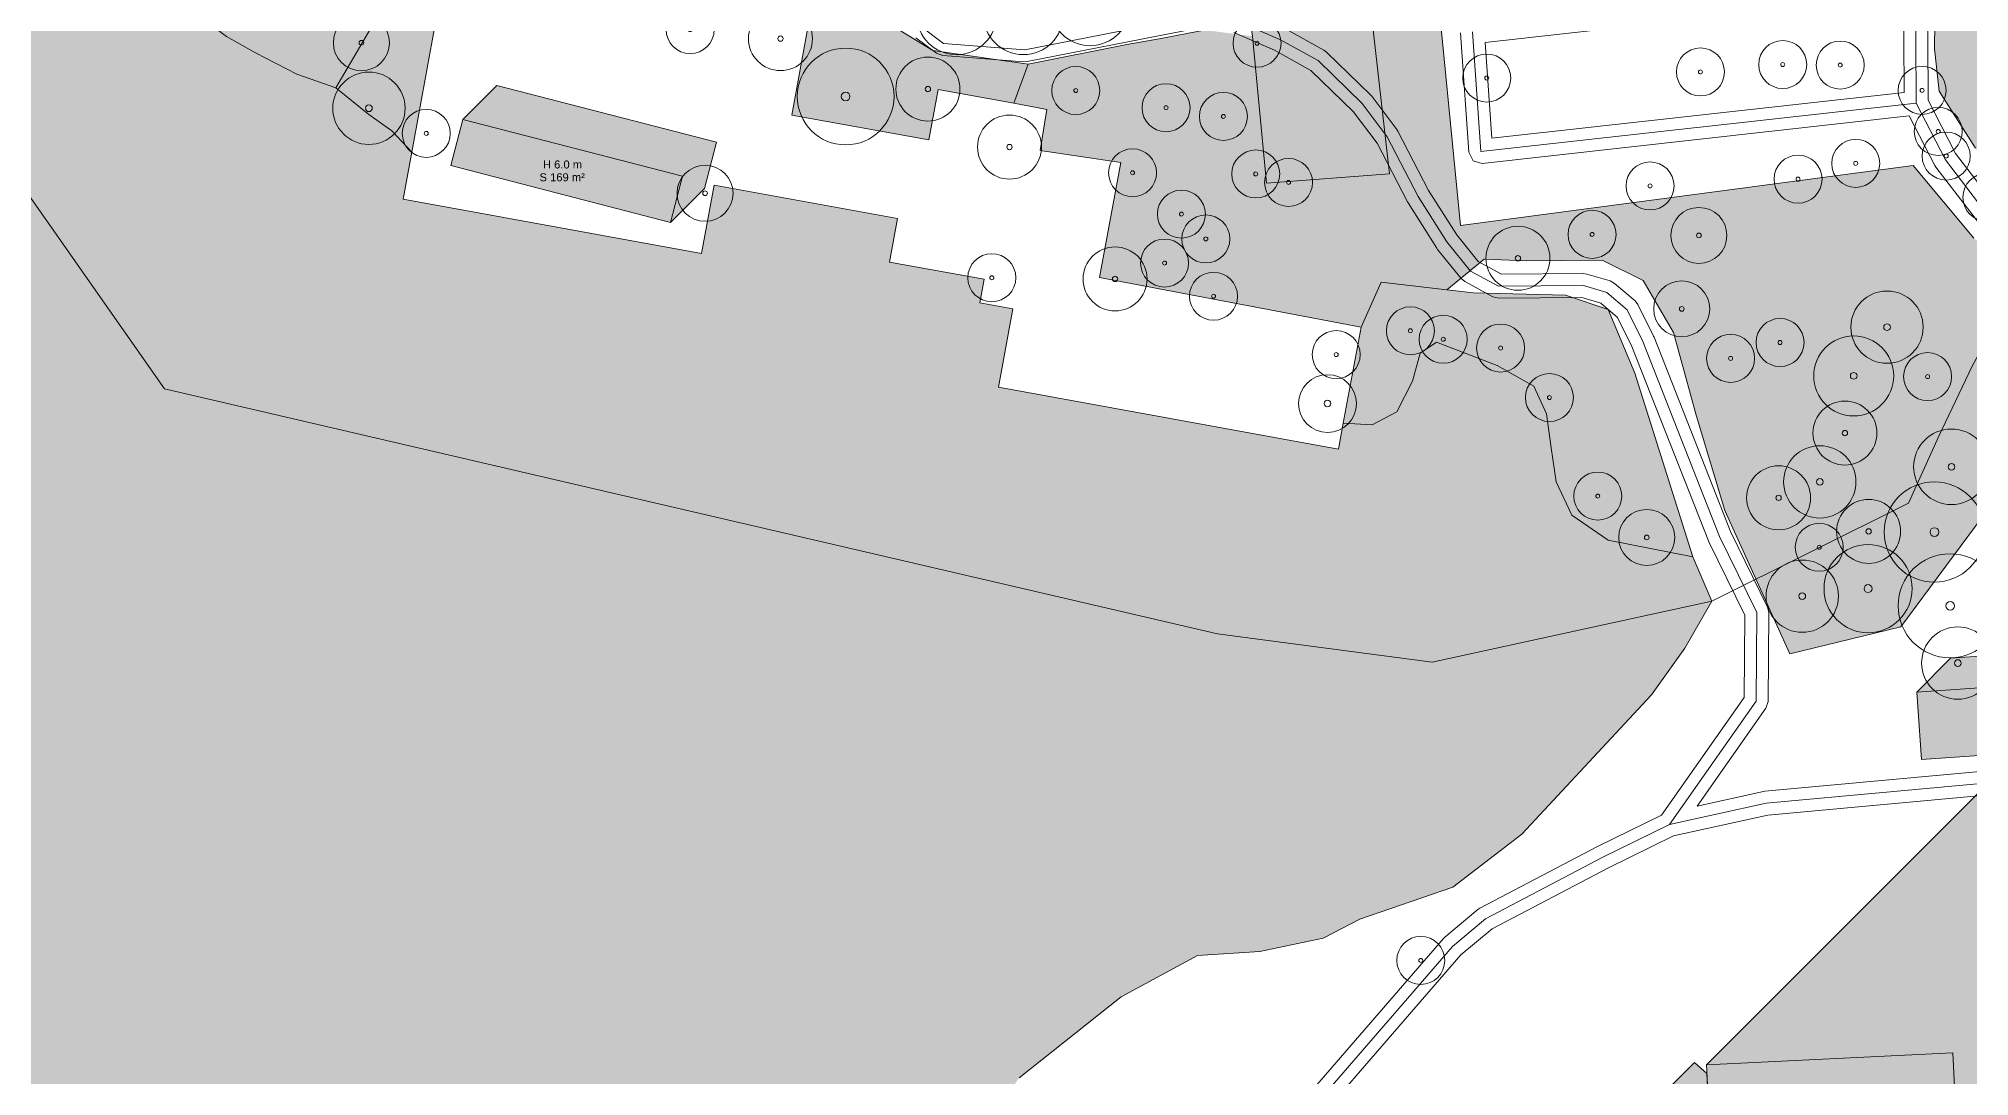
# Model space of a CAD drawing. Header units: metres. Extents: x -6 to 981, y -3 to 1020.
# Drawn here: x 585.6 to 826.9, y 257.2 to 386.9 of the extents above; entities that cross this region are included whole.
import ezdxf

# ---------------------------------------------------------------- set-up
doc = ezdxf.new("R2010")
doc.units = ezdxf.units.M
doc.header["$MEASUREMENT"] = 0
for name, color, linetype, lineweight, true_color in [('TPX_BUILDING_AREAS_TEXT', 7, 'CONTINUOUS', 0, 0x000000), ('TPX_BUILDING_HEIGHTS_TEXT', 7, 'CONTINUOUS', 0, 0x000000), ('TPX_BUILDINGS', 7, 'CONTINUOUS', 0, 0x000000), ('TPX_BUILDINGS_HATCH', 7, 'CONTINUOUS', 0, 0xf0f0f0), ('TPX_BUILDINGS_SHADOWS_HATCH', 7, 'CONTINUOUS', 0, 0x000000), ('TPX_BUILDINGS_SHADOWS_OUTLINES', 7, 'CONTINUOUS', 0, 0x000000), ('TPX_ROADS_AXES', 7, 'CONTINUOUS', 0, 0x323232), ('TPX_ROADS_CONTOURS', 7, 'CONTINUOUS', 0, 0x646464), ('TPX_VEGETATION_GREEN_SPACES', 7, 'CONTINUOUS', 0, 0x58ba48), ('TPX_VEGETATION_GREEN_SPACES_HATCH', 7, 'CONTINUOUS', 0, 0x58ba48), ('TPX_VEGETATION_TREES_INDIVIDUAL', 7, 'CONTINUOUS', 0, 0x136734), ('TPX_WATERWAYS', 7, 'CONTINUOUS', 0, 0x7aafdf), ('TPX_WATERWAYS_HATCH', 7, 'CONTINUOUS', 0, 0x7aafdf)]:
    doc.layers.add(name, color=color, linetype=linetype, lineweight=lineweight, true_color=true_color)
doc.styles.add('TPX_TEXTE', font='arial.ttf')

# ---------------------------------------------------------------- blocks, each defined once
blk = doc.blocks.new('TREETR005_CR063')
at = {"layer": 'TPX_VEGETATION_TREES_INDIVIDUAL'}
for radius in [6.28, 0.5416666666666666]:
    blk.add_circle((0, 0, 0.0361), radius, dxfattribs=at)
blk = doc.blocks.new('TREETR005_CR061')
at = {"layer": 'TPX_VEGETATION_TREES_INDIVIDUAL'}
for radius in [6.05, 0.5416666666666666]:
    blk.add_circle((0, 0, 0.0361), radius, dxfattribs=at)
blk = doc.blocks.new('TREETR003_CR040')
at = {"layer": 'TPX_VEGETATION_TREES_INDIVIDUAL'}
for radius in [4, 0.3333333333333333]:
    blk.add_circle((0, 0, 0.0361), radius, dxfattribs=at)
blk = doc.blocks.new('TREETR003_CR030')
at = {"layer": 'TPX_VEGETATION_TREES_INDIVIDUAL'}
for radius in [3, 0.25]:
    blk.add_circle((0, 0, 0.0361), radius, dxfattribs=at)
blk = doc.blocks.new('TREETR003_CR035')
at = {"layer": 'TPX_VEGETATION_TREES_INDIVIDUAL'}
for radius in [3.5, 0.2916666666666667]:
    blk.add_circle((0, 0, 0.0361), radius, dxfattribs=at)
blk = doc.blocks.new('TREETR005_CR065')
at = {"layer": 'TPX_VEGETATION_TREES_INDIVIDUAL'}
for radius in [6.5, 0.5416666666666666]:
    blk.add_circle((0, 0, 0.0361), radius, dxfattribs=at)
blk = doc.blocks.new('TREETR004_CR047')
at = {"layer": 'TPX_VEGETATION_TREES_INDIVIDUAL'}
for radius in [4.72, 0.4166666666666667]:
    blk.add_circle((0, 0, 0.0361), radius, dxfattribs=at)
blk = doc.blocks.new('TREETR006_CR050')
at = {"layer": 'TPX_VEGETATION_TREES_INDIVIDUAL'}
for radius in [5, 0.625]:
    blk.add_circle((0, 0, 0.0361), radius, dxfattribs=at)
blk = doc.blocks.new('TREETR005_CR055')
at = {"layer": 'TPX_VEGETATION_TREES_INDIVIDUAL'}
for radius in [5.51, 0.5]:
    blk.add_circle((0, 0, 0.0361), radius, dxfattribs=at)
blk = doc.blocks.new('TREETR004_CR050')
at = {"layer": 'TPX_VEGETATION_TREES_INDIVIDUAL'}
for radius in [5, 0.4166666666666667]:
    blk.add_circle((0, 0, 0.0361), radius, dxfattribs=at)
blk = doc.blocks.new('TREETR004_CR045')
at = {"layer": 'TPX_VEGETATION_TREES_INDIVIDUAL'}
for radius in [4.52, 0.4166666666666667]:
    blk.add_circle((0, 0, 0.0361), radius, dxfattribs=at)
blk = doc.blocks.new('TREETR004_CR036')
at = {"layer": 'TPX_VEGETATION_TREES_INDIVIDUAL'}
for radius in [3.61, 0.4166666666666667]:
    blk.add_circle((0, 0, 0.0361), radius, dxfattribs=at)

msp = doc.modelspace()

# ---------------------------------------------------------------- hatches: boundary and pattern name
at = {"layer": 'TPX_BUILDINGS_HATCH'}
for points in [[(638.6172842495725, 376.8406757423654), (637.1261848919676, 371.06905976030976), (664.5617222302244, 363.9681266853586), (666.0529131405638, 369.75082817766815), (638.6172842495725, 376.8406757423654)], [(849.7958168499754, 307.27913037035614), (820.3295597546385, 305.2435478279367), (820.9098200314329, 296.82524529192597), (850.3760990612791, 298.86082974169403), (849.7958168499754, 307.27913037035614)], [(824.8585466854856, 260.16599407885224), (794.0571112149046, 258.6752447197214), (795.1238541119383, 237.02906647417694), (795.6446671002195, 226.39452591631562), (808.3349394314573, 227.00502625200897), (826.4366230480955, 227.88537350390106), (824.8585466854856, 260.16599407885224)]]:
    msp.add_hatch(color=256, dxfattribs=at).paths.add_polyline_path(points)
at = {"layer": 'TPX_BUILDINGS_SHADOWS_HATCH'}
for points in [[(642.8599247448728, 381.0833162376657), (638.6172928326414, 376.84068432543427), (666.0529160015867, 369.7508377144113), (664.5617365353392, 363.96814099047333), (668.8043627255247, 368.2107671806589), (670.2955545895384, 373.99346867296845), (642.8599247448728, 381.0833162376657)], [(824.5722012036131, 309.4861892769113), (820.329570245056, 305.2435592720285), (849.7958158963011, 307.2791408607736), (850.3761085980223, 298.8608402321115), (854.6187395565794, 303.1034702369943), (854.0384573452757, 311.52177181933075), (824.5722012036131, 309.4861892769113)], [(827.9982370846556, 292.61637058947235), (794.0571226589964, 258.6752561638132), (824.8585466854856, 260.1660045692697), (826.4366325848387, 227.88538399431854), (808.3349651806639, 227.00501766894013), (819.758148621826, 217.21974125597626), (813.127346467285, 209.5463289329782), (816.479095887451, 206.65469399187714), (808.7165750973509, 197.7507719108835), (825.6870331280516, 214.72122994158417), (833.4496521466062, 223.62524834368378), (830.0978950970457, 226.51689091417938), (836.7287048809812, 234.19029656145722), (834.5811628811643, 236.02991429064423), (860.3777489178465, 261.8264984199777), (858.7996725552366, 294.1071199486032), (827.9982370846556, 292.61637058947235)], [(792.5453037731932, 258.94117108080536), (775.5747475140379, 241.9706157753244), (779.8474812023924, 238.2832149574533), (785.8862413876341, 245.10877171251923), (795.1238426678465, 237.02908936236054), (794.1105665676878, 257.5903381416574), (792.5453037731932, 258.94117108080536)]]:
    msp.add_hatch(color=256, dxfattribs=at).paths.add_polyline_path(points)
at = {"layer": 'TPX_VEGETATION_GREEN_SPACES_HATCH'}
for points in [[(682.7539000027464, 612.907858283259), (679.3258213513182, 606.7889637062326), (754.9202656262205, 547.3773101875558), (775.7166771405027, 530.7523302147165), (783.3120703213499, 523.1538080284372), (788.8745016567991, 515.1867450783029), (791.5981106274412, 508.6766075203195), (792.9096617214964, 501.6589931556955), (794.7586082928465, 483.7406591484323), (795.8857235424803, 471.4377273628488), (798.5810551159666, 464.9721979210153), (818.1171612255857, 426.59031811449677), (821.6756205075071, 416.2704099724069), (822.9887909405516, 409.41904583666474), (823.2091993801878, 403.4204896995798), (822.6743731015013, 395.52268448565155), (822.5708345883177, 385.6699785301462), (823.1520733349607, 380.3662742683664), (827.6602406018064, 373.26276150438935), (833.6386770718382, 364.737559706904), (850.1383985989378, 348.23130741808563), (872.9310221188352, 327.0541452476755), (876.4613003247068, 332.85068741533905), (857.2551645748899, 350.6573604652658), (841.9844345562742, 366.54226246569306), (834.660769891052, 380.5668758461252), (831.0930294506834, 390.9201187202707), (832.0322670452879, 405.0876220772043), (835.2976650708006, 415.2316125938669), (836.1072048657225, 424.83373776171356), (836.5763439648435, 431.8676160881296), (833.8308710568235, 442.1132625648752), (822.0718836300657, 450.7933515617624), (810.3424095623777, 462.5656150886789), (803.9775938504026, 477.7449316093698), (801.1052736752317, 493.75548973772675), (798.3884901516722, 511.0170606682077), (795.3571848385618, 521.3984550544992), (793.7732405178831, 524.9493688652292), (790.1507658474729, 530.5591920921579), (780.1036629193113, 540.0543026039377), (682.7539000027464, 612.907858283259)], [(588.8381351940916, 455.02650871966034), (547.1827473156736, 431.6495288917795), (567.3827843182371, 431.75564804766327), (569.1985554211424, 436.43791619036347), (573.7896723263548, 439.03202095720917), (576.8622183316038, 435.98779049608856), (577.073406647949, 434.0460666725412), (571.1883234494017, 426.2770055839792), (565.5601238720701, 417.3416675636545), (563.5444645397947, 413.78079834673554), (563.8314518444822, 412.7583240577951), (565.5042099468992, 413.49604454729706), (567.9527344219969, 414.27068463061005), (570.7053417675779, 414.8096527168527), (572.7742304318235, 413.92531910631806), (575.5167383663938, 411.40519371721894), (578.8533920758055, 407.9483303138986), (582.0705894940183, 405.0135597297922), (586.4692263119505, 401.49112740252167), (589.9563555233763, 398.75329151842743), (593.4402317517088, 397.67809239123017), (597.1800827496336, 397.34307709429413), (600.551319550781, 396.5017208168283), (603.0030722134397, 393.6075252601877), (605.5518574230955, 389.8478483268991), (609.0782370083616, 387.20939961168915), (612.6964869015501, 385.16861191485077), (617.8690695278929, 382.4922670433298), (622.735199403076, 380.8053316185251), (647.3751139157102, 422.77788105700165), (607.9900774472044, 452.6488145897165), (594.9522175305174, 461.7182392189279), (593.8988327496336, 459.6777624199167), (588.8381351940916, 455.02650871966034)], [(647.3751139157102, 422.77788105700165), (622.735199403076, 380.8053316185251), (626.857960175781, 377.4628967354074), (629.7294821255491, 375.418166548945), (632.2121872418211, 372.7564462730661), (637.0297092907713, 399.04606381151825), (682.193484734802, 390.8447479316965), (679.7194923870848, 377.37911740038544), (696.8542370312498, 374.26713886950165), (698.0154633038328, 380.58502808306366), (707.476350259094, 378.86534252855927), (709.2843994610594, 383.74721852038056), (697.3536877148435, 385.46831742022187), (686.9420732968138, 391.88563385698944), (647.3751139157102, 422.77788105700165)], [(709.2843994610594, 383.74721852038056), (707.476350259094, 378.86534252855927), (711.585185479431, 378.0724004814401), (710.7897772305296, 372.9702600548044), (720.8654064648435, 371.46639767382294), (718.1910223477171, 357.06053105089813), (750.8717264645384, 350.86297550890595), (753.3858274929808, 356.5029176780954), (761.6095499508665, 355.54880085680634), (766.2506794445799, 359.3728365013376), (771.5617594235227, 359.16698303911835), (781.0014099591062, 359.23209324572235), (786.1370243542478, 356.6891922065988), (789.9138283245848, 350.1911777565256), (792.7640528195188, 339.8891014168039), (796.3360132687376, 327.9729579994455), (804.4552387707517, 310.0391563484445), (818.3397535794065, 313.4203619072214), (829.5795969479368, 328.5869487831369), (835.2383989804075, 336.7351602623239), (842.9117197506712, 341.30619564745575), (845.0255989544676, 346.1408399650827), (827.4859566204832, 362.01414433214813), (819.8756498806761, 371.0758623192087), (763.3230680935667, 363.5683645317331), (760.0156759732054, 397.1845106193796), (751.4220556729124, 396.490640074946), (754.4149670117185, 370.04885330889374), (739.0581869595335, 368.87642040941864), (737.3188290112303, 387.2370790550485), (731.2856754772947, 388.01512757036835), (725.6559223645017, 386.92721405718476), (721.5901331417845, 386.21231308672577), (709.2843994610594, 383.74721852038056)], [(751.4220556729124, 396.490640074946), (736.0610823147581, 394.87489166948944), (737.3188290112303, 387.2370790550485), (739.0581869595335, 368.87642040941864), (754.4149670117185, 370.04885330889374), (751.4220556729124, 396.490640074946)], [(750.8717264645384, 350.86297550890595), (748.6607594006346, 338.86899700853974), (752.2772526257322, 338.6460546562448), (755.365793656616, 340.27918377611786), (757.2883219235227, 344.1180757591501), (758.2597126477049, 347.6002725670114), (760.3121275418089, 348.9994415352121), (767.8947338574217, 346.06740895006806), (772.4555973522947, 343.48564949724823), (774.0405172817991, 340.0344804832712), (774.6509260647581, 335.7834772178903), (775.2613348477171, 331.53247299883515), (777.2127003186033, 327.35734787676483), (781.7493538372801, 324.2437910148874), (792.3365454190061, 322.16983261797577), (785.0787786953733, 345.1054033348337), (781.7467874996946, 353.07335034105927), (776.4125370495603, 354.86443558428437), (764.9373917095945, 355.17344036791474), (761.6095499508665, 355.54880085680634), (753.3858274929808, 356.5029176780954), (750.8717264645384, 350.86297550890595)]]:
    msp.add_hatch(color=256, dxfattribs=at).paths.add_polyline_path(points)
at = {"layer": 'TPX_WATERWAYS_HATCH'}
h = msp.add_hatch(color=256, dxfattribs=at)
h.paths.add_polyline_path([(476.97760052612284, 181.87744274828583), (476.89938778808573, 175.70438709948212), (478.60868782928446, 168.25064888689667), (482.6624989025877, 163.70066204760224), (485.53265519073466, 158.50804367754608), (489.6054052822874, 153.93571034166962), (496.60277600219706, 147.86122456286103), (501.5803970806883, 144.80983486864716), (503.6542410366819, 143.43774548266083), (507.44997925689677, 140.929698378779), (514.5333513729856, 136.8384431907907), (521.1806377880857, 133.1947244713083), (527.742764901428, 128.6540178367868), (532.9642319195555, 124.07071629259735), (538.0747217648313, 120.89615097735077), (544.5935234539793, 117.83004513476044), (551.0624880307005, 116.56003227923065), (557.4234385006712, 117.0090793678537), (561.4813227169798, 118.88781967852265), (568.230560731201, 125.9059881279245), (571.9975552075193, 130.4033426353708), (575.9299625866697, 134.17865601275116), (577.631153535156, 137.88662663195282), (579.195365380554, 141.28555432055146), (583.3245396130369, 147.61939850542694), (584.6513456814573, 151.22010842058808), (589.5530542843626, 156.24974003527313), (595.7136206143186, 158.7734369346872), (604.6361889355467, 159.8076509544626), (613.1749243252561, 157.7420133659616), (622.3222698681639, 155.24937477800995), (630.0184521191404, 155.17584171984345), (634.1056618206785, 157.12083283159882), (643.2012695782469, 158.23101368639618), (651.1035236828611, 161.69132939074188), (658.3485331051634, 168.50530377123505), (663.595921944885, 174.651152045466), (666.889773797302, 183.74184265825897), (665.64223904541, 189.43986073229462), (663.0523857586668, 198.93035164568573), (662.5856565945433, 204.18863621447235), (665.9281353466795, 210.35267964098603), (673.172361802368, 217.0890821525827), (692.3697447293089, 234.46284714434296), (701.4975399487303, 247.97578755114228), (708.1607803814695, 257.034320265986), (720.8843674176023, 267.1544879982248), (730.4493422024534, 272.3170103142038), (738.2373013012693, 272.84121266100556), (746.1317705624388, 274.49497357103974), (750.7398333065794, 276.8562292167917), (762.3617090695188, 280.87966385576874), (770.9928516857908, 287.5031379768625), (787.1652292721556, 304.91701260302216), (791.3658289425657, 310.7293008873239), (794.7249140255735, 316.63829174730927), (792.3365454190061, 322.16983261797577), (781.7493538372801, 324.2437910148874), (777.2127003186033, 327.35734787676483), (775.2613348477171, 331.53247299883515), (774.6509260647581, 335.7834772178903), (774.0405172817991, 340.0344804832712), (772.4555973522947, 343.48564949724823), (767.8947338574217, 346.06740895006806), (760.3121275418089, 348.9994415352121), (758.2597126477049, 347.6002725670114), (757.2883219235227, 344.1180757591501), (755.365793656616, 340.27918377611786), (752.2772526257322, 338.6460546562448), (748.6607594006346, 338.86899700853974), (748.0647959225462, 335.6048988411203), (705.5481171124266, 343.3483757087961), (707.3553995602415, 353.1626485893503), (703.2269863598631, 353.91144314501435), (703.7624611370848, 356.85468044970185), (691.9507135861204, 359.00692597124726), (692.9505352490232, 364.4618019172922), (670.0245642178343, 368.62665882799774), (668.4592613690183, 360.09582653734833), (631.1317343228147, 366.88115254137665), (632.2121872418211, 372.7564462730661), (629.7294821255491, 375.418166548945), (626.857960175781, 377.4628967354074), (622.735199403076, 380.8053316185251), (617.8690695278929, 382.4922670433298), (612.6964869015501, 385.16861191485077), (609.0782370083616, 387.20939961168915), (605.5518574230955, 389.8478483268991), (603.0030722134397, 393.6075252601877), (600.551319550781, 396.5017208168283), (597.1800827496336, 397.34307709429413), (593.4402317517088, 397.67809239123017), (589.9563555233763, 398.75329151842743), (586.4692263119505, 401.49112740252167), (582.0705894940183, 405.0135597297922), (578.8533920758055, 407.9483303138986), (575.5167383663938, 411.40519371721894), (572.7742304318235, 413.92531910631806), (570.7053417675779, 414.8096527168527), (567.9527344219969, 414.27068463061005), (565.5042099468992, 413.49604454729706), (563.8314518444822, 412.7583240577951), (563.5444645397947, 413.78079834673554), (565.5601238720701, 417.3416675636545), (571.1883234494017, 426.2770055839792), (577.073406647949, 434.0460666725412), (571.300571870117, 434.0125850746408), (571.2722811215208, 428.0496477195993), (564.8500217907713, 428.1775535652414), (564.8078464978025, 417.7589696953073), (554.84230179718, 417.7544998237863), (554.5856308453367, 427.95426121447235), (553.5422701351927, 427.9642385551706), (551.9534029476927, 427.99051514361054), (552.006572198181, 409.5240139076486), (549.9839844219969, 406.2403139183298), (549.0083631985472, 403.32345905993134), (549.0384478085325, 397.45972004625946), (552.0589222424314, 383.96374169085175), (553.4151558392332, 372.6228956291452), (553.758296441345, 362.4555601188913), (553.9420961849974, 346.6368936607614), (548.6570772640989, 346.5655054161325), (548.8772644512937, 339.55829373095185), (546.5886597149656, 339.4915060112253), (546.6169819348142, 335.44556465838104), (540.3278297894285, 335.483539015986), (540.3331379406736, 323.0250400612131), (533.315217446594, 322.93697872851044), (533.030154656677, 317.15384140703827), (521.0546116345213, 312.1918939659372), (508.942942094116, 303.0082468101755), (499.41716523101786, 292.94640293810517), (493.29497761657694, 285.4234975883737), (493.07326455047587, 280.2604612419382), (489.5710997097776, 276.425641448237), (487.78825707366923, 271.18886891100556), (487.5376982205198, 263.0112527916208), (490.70411629608134, 258.7690261909738), (494.71578926971415, 253.82041969988495), (497.59407277038554, 246.47742405626923), (500.2067751400755, 239.3919033119455), (501.7213320248411, 235.597760588862), (503.65548176696757, 231.63334313128144), (504.80052323272685, 225.2379898140207), (504.1213287823484, 221.28748837206513), (501.37377209594706, 217.2791856834665), (497.5276541226194, 212.5165952751413), (491.96334309509257, 206.27410069201142), (488.48202557495097, 201.61886349413544), (480.9248632900999, 191.20567837450653), (476.97760052612284, 181.87744274828583)])
h.paths.add_polyline_path([(518.2147173397825, 272.5049814293161), (518.6597284786985, 278.9959663460031), (520.5990604870603, 282.57972565386444), (526.6429371350096, 283.91850701067597), (534.846358727722, 283.8400510856882), (540.4710621350096, 282.3896726677194), (544.0029406063841, 281.3250841209665), (548.342208337097, 279.5988182136789), (551.4543575756834, 279.69098320696503), (556.5235552304075, 275.2089027473703), (560.0179247372434, 270.22093239519745), (559.2883839123533, 262.00355950091034), (559.0820326321409, 259.44512215349823), (556.8628887646482, 255.6312660286203), (555.0979847424314, 249.2637418815866), (553.2201551907347, 245.10301819536835), (548.3553814404295, 242.93272915575653), (538.932784508972, 241.65949764940888), (535.173881005554, 244.01200619433075), (531.1477055065916, 249.44843235705048), (527.1131596081541, 254.00930157396942), (522.4688219540403, 259.87283554766327), (521.0220512860105, 265.75012436602265), (518.2147173397825, 272.5049814293161)], flags=16)

# ---------------------------------------------------------------- linework, layer by layer
at = {"layer": 'TPX_BUILDINGS', "elevation": 0.042100000000000005}
for points in [[(638.6172842495725, 376.8406757423654), (637.1261848919676, 371.06905976030976), (664.5617222302244, 363.9681266853586), (666.0529131405638, 369.75082817766815)], [(849.7958168499754, 307.27913037035614), (820.3295597546385, 305.2435478279367), (820.9098200314329, 296.82524529192597), (850.3760990612791, 298.86082974169403)], [(824.8585466854856, 260.16599407885224), (794.0571112149046, 258.6752447197214), (795.1238541119383, 237.02906647417694), (795.6446671002195, 226.39452591631562), (808.3349394314573, 227.00502625200897), (826.4366230480955, 227.88537350390106)]]:
    msp.add_lwpolyline(points, close=True, dxfattribs=at)
at = {"layer": 'TPX_BUILDINGS_SHADOWS_OUTLINES', "elevation": 0.0391}
for points in [[(642.8599247448728, 381.0833162376657), (638.6172928326414, 376.84068432543427), (666.0529160015867, 369.7508377144113), (664.5617365353392, 363.96814099047333), (668.8043627255247, 368.2107671806589), (670.2955545895384, 373.99346867296845)], [(824.5722012036131, 309.4861892769113), (820.329570245056, 305.2435592720285), (849.7958158963011, 307.2791408607736), (850.3761085980223, 298.8608402321115), (854.6187395565794, 303.1034702369943), (854.0384573452757, 311.52177181933075)], [(827.9982370846556, 292.61637058947235), (794.0571226589964, 258.6752561638132), (824.8585466854856, 260.1660045692697), (826.4366325848387, 227.88538399431854), (808.3349651806639, 227.00501766894013), (819.758148621826, 217.21974125597626), (813.127346467285, 209.5463289329782), (816.479095887451, 206.65469399187714), (808.7165750973509, 197.7507719108835), (825.6870331280516, 214.72122994158417), (833.4496521466062, 223.62524834368378), (830.0978950970457, 226.51689091417938), (836.7287048809812, 234.19029656145722), (834.5811628811643, 236.02991429064423), (860.3777489178465, 261.8264984199777), (858.7996725552366, 294.1071199486032)], [(792.5453037731932, 258.94117108080536), (775.5747475140379, 241.9706157753244), (779.8474812023924, 238.2832149574533), (785.8862413876341, 245.10877171251923), (795.1238426678465, 237.02908936236054), (794.1105665676878, 257.5903381416574)]]:
    msp.add_lwpolyline(points, close=True, dxfattribs=at)
at = {"layer": 'TPX_ROADS_AXES', "elevation": 0.030099999999999995}
for points in [[(830.0682110302732, 363.7629627296701), (823.9221863262937, 371.77989903185517), (820.2659449093626, 378.8752893516794), (820.2081446163938, 386.86741772387177), (820.1515669338987, 393.983897597529), (820.3675074093626, 400.56574574206024), (820.3640045635984, 411.23969021532685), (819.2284788601683, 417.64599934313446), (816.8040537350462, 423.4106439659372), (794.3662085049436, 467.69473973009735), (791.7441467755125, 500.9053148338571), (789.0870117657469, 507.3593982765451), (786.0397524349974, 514.0610527107492), (782.5145840161131, 519.8362096855417), (778.0992216580198, 525.6198619911447), (774.1770100109861, 529.9135517189279), (772.0969156735227, 531.6292556831613), (686.3069910519407, 597.0348486015573), (677.7661499493406, 603.8555091926828), (675.5039009564207, 605.5397209236398), (671.5239490979002, 608.7921041557565), (668.8539194577024, 610.8792375633493), (647.7233385556028, 627.5630516121164)], [(728.6378397457884, 389.42590656969696), (708.8612217419432, 385.54687061998993), (698.7020449154661, 386.31999626848847), (696.1453365795896, 388.25086155626923)], [(789.45167679718, 288.70144787523896), (800.2439112179563, 304.10503998491913), (800.3499474041746, 315.22129955980927), (795.6922029965208, 324.7093137810007), (786.1026730053709, 349.0747980186716), (784.1490892880247, 353.01717892382294), (781.5947899334715, 355.2029327461496), (778.6737379544065, 356.07318726275116), (768.0755333416746, 355.98588219378144), (764.5420202725218, 357.881714255549), (761.6092276089475, 361.53417530748993), (758.0257391445921, 367.22122231218964), (754.1622290127561, 374.6622184822336), (751.0141510479734, 378.8266023704782), (745.5129637234495, 384.18835106585175), (740.7133478634642, 386.8278221199289), (735.326978158264, 389.17362728808075)], [(820.2659449093626, 378.8752893516794), (765.8334536068724, 372.83281937334687), (764.8081049435423, 387.7727798530832)], [(615.2101444714353, 100.22973957750946), (632.5855097286985, 121.25637570116669), (659.8300213330076, 154.22601738665253), (681.3372692578123, 179.89071980211884), (762.3005299084471, 273.46503773424774), (766.4210905545042, 276.90610161516815), (781.1127848141477, 284.61341133806854), (789.45167679718, 288.70144787523896), (801.5009493344114, 291.36859646532685), (871.1965088360594, 297.7423729011789)]]:
    msp.add_lwpolyline(points, dxfattribs=at)
at = {"layer": 'TPX_ROADS_CONTOURS', "elevation": 0.027099999999999996}
for points in [[(831.1885779062868, 364.76697367057204), (825.1941702524782, 372.58614080771804), (821.7633164087893, 379.2441369853914), (821.7081062952639, 386.878265555948), (821.6517632166506, 393.96525591239333)], [(734.9875767389894, 387.68536108359694), (740.0510780970217, 385.480168517679), (744.6117823282839, 382.97208231315017), (749.8859732309938, 377.8315746150911), (752.8893168131472, 373.8586513362825), (756.6944897333742, 366.53001135215163), (756.7566683451296, 366.42156141623855), (760.3401558558107, 360.73451441153884), (760.4396174112917, 360.5950204692781), (763.3724100748659, 356.9425594173372), (763.8328516642214, 356.55994242057204), (767.3663647333742, 354.66411035880446), (768.087889925635, 354.48593252524734), (778.4610951105715, 354.5713846050203), (780.8614151636721, 353.8562690578401), (782.9410784403444, 352.0766689144075), (784.7302801767946, 348.4660150371492), (794.2964155832888, 324.1599723659456), (794.345702425635, 324.04830473288894), (798.846621767676, 314.87974851951003), (798.7484190622927, 304.58465402945876), (788.4447310129763, 289.8783580623567), (780.4525044123293, 285.96027010306716), (780.4159481684328, 285.941723998636), (765.7242529551149, 278.23441522940993), (765.459616915381, 278.0574342571199), (761.3390572229982, 274.6163713298738), (761.1661904017092, 274.4465019069612), (680.2029297510744, 180.8721839748323)], [(695.2404081980349, 387.054574187845), (697.7980549494387, 385.1229993663728), (698.5882227579714, 384.8243209682405), (708.7473995844484, 384.05119531974196), (709.149935022986, 384.07491701468825), (728.7554991404177, 387.9204017482698)], [(870.1789066950441, 299.15556925162673), (801.3643429438234, 292.8623620830476), (801.1767666498781, 292.8331453166902), (792.8933479944826, 290.99958151206374), (801.4723961512209, 303.244325812906), (801.7438442865969, 304.0907317958772), (801.8498795191408, 315.20699137076735), (801.6964495340944, 315.88230722770095), (797.0656225840212, 325.3154918514192), (787.4984619776369, 349.62413900718093), (787.4467070261599, 349.7408124767244), (785.4931223551393, 353.68319338187575), (785.1243384043337, 354.15686720237136), (782.5700400034548, 356.3426200710237), (782.023075358069, 356.6404897533357), (779.1020233790041, 357.5107452236116), (778.6613829294802, 357.5731365047395), (768.4467203776003, 357.48899000510573), (765.5203707377077, 359.059062179178), (762.8325588862062, 362.4064266048372), (759.3281643549562, 367.9679509960115), (755.493479983008, 375.35342901572585), (755.3588020960451, 375.5667707286775), (752.2107231775881, 379.73115461692214), (752.0611107508303, 379.9007884822786), (746.5599234263063, 385.2625371776521), (746.2357752482058, 385.5027114711702), (741.4361603418947, 388.14218252524734)], [(763.3116257349611, 387.67007368430495), (764.3369743982912, 372.7301132045686), (764.8718874613405, 371.681563552469), (765.9989502588869, 371.3419763408601), (819.4054253260256, 377.27054899558425), (822.5888054529787, 371.09280985221267), (822.7317564646364, 370.867279227823), (828.8777802149416, 362.85034197196364)]]:
    msp.add_lwpolyline(points, dxfattribs=at)
for points in [[(766.40294291178, 386.44234865531325), (818.664845720923, 392.3076278530061), (818.7081864039064, 386.8562642894685), (818.7562029520632, 380.21690767630935), (767.2228176752687, 374.49626367911696)], [(634.694859759009, 121.4542037807405), (660.9830143610598, 153.26651972159743), (682.4793541590334, 178.91820638999343), (763.3553221384645, 272.3916332088411), (767.2596905390383, 275.6521560512483), (781.7914679209352, 283.2755729518831), (789.9509442011476, 287.27565306052566), (801.7322714487673, 289.8834907375276), (868.7997429529787, 296.0169240795076), (844.2881643931032, 240.24287527427077), (806.6424849192263, 158.13245504722), (798.8521988550783, 143.48038309440017), (789.9156801859499, 128.443113502115), (778.7959988276125, 113.9197627864778), (767.0465748468996, 100.10600202903152), (756.9305117289186, 89.07425421103835), (739.8357489267946, 73.87479704245925), (722.4409859339357, 61.16368120536208), (713.9047672907473, 55.65656393393874)]]:
    msp.add_lwpolyline(points, close=True, dxfattribs=at)
at = {"layer": 'TPX_VEGETATION_GREEN_SPACES', "elevation": 0.0031}
for points in [[(582.0705894940183, 405.0135597297922), (586.4692263119505, 401.49112740252167), (589.9563555233763, 398.75329151842743), (593.4402317517088, 397.67809239123017), (597.1800827496336, 397.34307709429413), (600.551319550781, 396.5017208168283), (603.0030722134397, 393.6075252601877), (605.5518574230955, 389.8478483268991), (609.0782370083616, 387.20939961168915), (612.6964869015501, 385.16861191485077), (617.8690695278929, 382.4922670433298), (622.735199403076, 380.8053316185251), (647.3751139157102, 422.77788105700165), (607.9900774472044, 452.6488145897165), (594.9522175305174, 461.7182392189279), (593.8988327496336, 459.6777624199167), (588.8381351940916, 455.02650871966034), (547.1827473156736, 431.6495288917795)], [(751.4220556729124, 396.490640074946), (754.4149670117185, 370.04885330889374), (739.0581869595335, 368.87642040941864), (737.3188290112303, 387.2370790550485)], [(827.4859566204832, 362.01414433214813), (819.8756498806761, 371.0758623192087), (763.3230680935667, 363.5683645317331), (760.0156759732054, 397.1845106193796)], [(822.6743731015013, 395.52268448565155), (822.5708345883177, 385.6699785301462), (823.1520733349607, 380.3662742683664), (827.6602406018064, 373.26276150438935)], [(731.2856754772947, 388.01512757036835), (725.6559223645017, 386.92721405718476), (721.5901331417845, 386.21231308672577), (709.2843994610594, 383.74721852038056), (707.476350259094, 378.86534252855927), (711.585185479431, 378.0724004814401), (710.7897772305296, 372.9702600548044), (720.8654064648435, 371.46639767382294), (718.1910223477171, 357.06053105089813), (750.8717264645384, 350.86297550890595), (753.3858274929808, 356.5029176780954), (761.6095499508665, 355.54880085680634), (766.2506794445799, 359.3728365013376), (771.5617594235227, 359.16698303911835), (781.0014099591062, 359.23209324572235), (786.1370243542478, 356.6891922065988), (789.9138283245848, 350.1911777565256), (792.7640528195188, 339.8891014168039), (796.3360132687376, 327.9729579994455), (804.4552387707517, 310.0391563484445), (818.3397535794065, 313.4203619072214), (829.5795969479368, 328.5869487831369)]]:
    msp.add_lwpolyline(points, dxfattribs=at)
for points in [[(647.3751139157102, 422.77788105700165), (622.735199403076, 380.8053316185251), (626.857960175781, 377.4628967354074), (629.7294821255491, 375.418166548945), (632.2121872418211, 372.7564462730661), (637.0297092907713, 399.04606381151825), (682.193484734802, 390.8447479316965), (679.7194923870848, 377.37911740038544), (696.8542370312498, 374.26713886950165), (698.0154633038328, 380.58502808306366), (707.476350259094, 378.86534252855927), (709.2843994610594, 383.74721852038056), (697.3536877148435, 385.46831742022187), (686.9420732968138, 391.88563385698944)], [(751.4220556729124, 396.490640074946), (736.0610823147581, 394.87489166948944), (737.3188290112303, 387.2370790550485), (739.0581869595335, 368.87642040941864), (754.4149670117185, 370.04885330889374)], [(750.8717264645384, 350.86297550890595), (748.6607594006346, 338.86899700853974), (752.2772526257322, 338.6460546562448), (755.365793656616, 340.27918377611786), (757.2883219235227, 344.1180757591501), (758.2597126477049, 347.6002725670114), (760.3121275418089, 348.9994415352121), (767.8947338574217, 346.06740895006806), (772.4555973522947, 343.48564949724823), (774.0405172817991, 340.0344804832712), (774.6509260647581, 335.7834772178903), (775.2613348477171, 331.53247299883515), (777.2127003186033, 327.35734787676483), (781.7493538372801, 324.2437910148874), (792.3365454190061, 322.16983261797577), (785.0787786953733, 345.1054033348337), (781.7467874996946, 353.07335034105927), (776.4125370495603, 354.86443558428437), (764.9373917095945, 355.17344036791474), (761.6095499508665, 355.54880085680634), (753.3858274929808, 356.5029176780954)]]:
    msp.add_lwpolyline(points, close=True, dxfattribs=at)
at = {"layer": 'TPX_WATERWAYS'}
for points, elevation in [([(553.5422701351927, 427.9642385551706), (553.687703561096, 411.13729038927704), (601.3145918362425, 343.14700356218964), (732.9394602291868, 312.55040589068085), (759.7580303662107, 308.9914154121652), (794.7249140255735, 316.63829174730927), (819.3104156964109, 328.87331047747284), (823.1143335812376, 337.2608865806833), (827.2661203854368, 345.9887508461252), (829.0009378903196, 349.2198242256418)], 0.0091), ([(708.1607803814695, 257.034320265986), (720.8843674176023, 267.1544879982248), (730.4493422024534, 272.3170103142038), (738.2373013012693, 272.84121266100556), (746.1317705624388, 274.49497357103974), (750.7398333065794, 276.8562292167917), (762.3617090695188, 280.87966385576874), (770.9928516857908, 287.5031379768625), (787.1652292721556, 304.91701260302216), (791.3658289425657, 310.7293008873239), (794.7249140255735, 316.63829174730927), (792.3365454190061, 322.16983261797577), (781.7493538372801, 324.2437910148874), (777.2127003186033, 327.35734787676483), (775.2613348477171, 331.53247299883515), (774.6509260647581, 335.7834772178903), (774.0405172817991, 340.0344804832712), (772.4555973522947, 343.48564949724823), (767.8947338574217, 346.06740895006806), (760.3121275418089, 348.9994415352121), (758.2597126477049, 347.6002725670114), (757.2883219235227, 344.1180757591501), (755.365793656616, 340.27918377611786), (752.2772526257322, 338.6460546562448), (748.6607594006346, 338.86899700853974), (748.0647959225462, 335.6048988411203), (705.5481171124266, 343.3483757087961), (707.3553995602415, 353.1626485893503), (703.2269863598631, 353.91144314501435), (703.7624611370848, 356.85468044970185), (691.9507135861204, 359.00692597124726), (692.9505352490232, 364.4618019172922), (670.0245642178343, 368.62665882799774), (668.4592613690183, 360.09582653734833), (631.1317343228147, 366.88115254137665), (632.2121872418211, 372.7564462730661), (629.7294821255491, 375.418166548945), (626.857960175781, 377.4628967354074), (622.735199403076, 380.8053316185251), (617.8690695278929, 382.4922670433298), (612.6964869015501, 385.16861191485077), (609.0782370083616, 387.20939961168915)], 0.0060999999999999995)]:
    msp.add_lwpolyline(points, dxfattribs=dict(at, elevation=elevation))

# ---------------------------------------------------------------- block references
at = {"layer": 'TPX_VEGETATION_TREES_INDIVIDUAL'}
for name, p in [('TREETR006_CR050', (717.008667205926, 391.053652595263, 0.0361)), ('TREETR006_CR050', (700.3256275994354, 389.92896960815415, 0.0361)), ('TREETR006_CR050', (708.6766089405282, 389.93973845243454, 0.0361)), ('TREETR003_CR030', (667.0215716046514, 388.0661084121093, 0.0361)), ('TREETR003_CR035', (625.9227973212255, 386.414766152855, 0.0361)), ('TREETR003_CR040', (678.3086040041526, 386.9363184883259, 0.0361)), ('TREETR003_CR030', (737.8735092186253, 386.36761260498315, 0.0361)), ('TREETR003_CR030', (803.5807992369519, 383.6966701587662, 0.0361)), ('TREETR003_CR030', (810.7696673132014, 383.62809971906245, 0.0361)), ('TREETR005_CR061', (686.4561420335667, 379.70459211058915, 0.0361)), ('TREETR003_CR040', (696.7357181815896, 380.62841895315796, 0.0361)), ('TREETR003_CR030', (766.5899741222383, 382.00560477841645, 0.0361)), ('TREETR003_CR030', (793.3012389752548, 382.77274163533, 0.0361)), ('TREETR004_CR045', (626.8716632114956, 378.2297916621901, 0.0361)), ('TREETR003_CR030', (715.221389054379, 380.4519206681289, 0.0361)), ('TREETR003_CR030', (821.0102408992825, 380.46446619555354, 0.0361)), ('TREETR003_CR030', (726.4986777766026, 378.30028589395806, 0.0361)), ('TREETR003_CR030', (733.6777966214577, 377.20976854581386, 0.0361)), ('TREETR003_CR030', (634.0312469427008, 375.0954157821834, 0.0361)), ('TREETR003_CR040', (706.937237867096, 373.3770920932293, 0.0361)), ('TREETR003_CR030', (823.015475081862, 375.33540206588805, 0.0361)), ('TREETR003_CR030', (812.7066690808861, 371.345767212566, 0.0361)), ('TREETR003_CR030', (824.0132201087545, 372.2599214608781, 0.0361)), ('TREETR003_CR030', (722.3127077138051, 370.16433511907235, 0.0361)), ('TREETR003_CR030', (737.7174475157517, 370.01728814886883, 0.0361)), ('TREETR003_CR030', (741.8156246151775, 368.9561832710169, 0.0361)), ('TREETR003_CR030', (805.4982980386703, 369.3705444489606, 0.0361)), ('TREETR003_CR035', (668.8803255262319, 367.60858038812876, 0.0361)), ('TREETR003_CR030', (787.0028631355381, 368.52499058051035, 0.0361)), ('TREETR003_CR030', (829.0994054412004, 367.1014727721922, 0.0361)), ('TREETR003_CR030', (728.4258300844231, 364.9960321416147, 0.0361)), ('TREETR003_CR030', (731.4775162573205, 361.9009327129461, 0.0361)), ('TREETR003_CR030', (779.755485568021, 362.46219848748296, 0.0361)), ('TREETR003_CR035', (793.1062677397858, 362.3348282761872, 0.0361)), ('TREETR003_CR040', (770.483384115214, 359.4846971570514, 0.0361)), ('TREETR003_CR030', (704.7271616010112, 357.0463575948961, 0.0361)), ('TREETR003_CR040', (720.1319209340727, 356.89928587479517, 0.0361)), ('TREETR003_CR030', (726.31333435548, 358.88425783859566, 0.0361)), ('TREETR003_CR030', (732.4362195044523, 354.7378496187739, 0.0361)), ('TREETR003_CR035', (790.964562677138, 353.1573489825241, 0.0361)), ('TREETR004_CR045', (816.6196725140908, 350.86865335330367, 0.0361)), ('TREETR003_CR030', (757.0448300139979, 350.4150186958723, 0.0361)), ('TREETR003_CR030', (761.1430163132027, 349.3539196248166, 0.0361)), ('TREETR003_CR030', (747.7727112486609, 347.43753307592124, 0.0361)), ('TREETR003_CR030', (768.3221573102637, 348.26342338556424, 0.0361)), ('TREETR003_CR030', (797.0679785539396, 346.96718055568635, 0.0361)), ('TREETR003_CR030', (803.2493817695067, 348.952198357787, 0.0361)), ('TREETR004_CR050', (812.4532554572797, 344.7764455899596, 0.0361)), ('TREETR003_CR030', (821.6961191639421, 344.6882930388674, 0.0361)), ('TREETR004_CR036', (746.6872089579119, 341.315943824593, 0.0361)), ('TREETR003_CR030', (774.4255634827423, 342.07323890412226, 0.0361)), ('TREETR003_CR040', (811.3580433600582, 337.63295076135546, 0.0361)), ('TREETR004_CR047', (824.6698735156679, 333.41802438767627, 0.0361)), ('TREETR004_CR045', (808.2186045194394, 331.530941714067, 0.0361)), ('TREETR003_CR040', (803.0641787550412, 329.53612144384533, 0.0361)), ('TREETR003_CR030', (780.4704786849325, 329.75165791856125, 0.0361)), ('TREETR005_CR063', (822.5379364649998, 325.2624151776545, 0.0361)), ('TREETR003_CR040', (814.3220427567139, 325.3407715600915, 0.0361)), ('TREETR003_CR035', (786.5836516063428, 324.58337067393586, 0.0361)), ('TREETR003_CR030', (808.1406283763354, 323.3557426305488, 0.0361)), ('TREETR005_CR055', (814.2538178089308, 318.18746872246265, 0.0361)), ('TREETR004_CR045', (806.0281713097938, 317.24393050093204, 0.0361)), ('TREETR005_CR065', (824.5042009103927, 316.0457227039151, 0.0361)), ('TREETR004_CR045', (825.4629711920861, 308.88262002915144, 0.0361)), ('TREETR003_CR030', (758.3479189515347, 271.7089978684671, 0.0361))]:
    msp.add_blockref(name, p, dxfattribs=at)

# ---------------------------------------------------------------- texts
at = {"layer": 'TPX_BUILDING_AREAS_TEXT', "style": 'TPX_TEXTE'}
msp.add_text('S 169 m²', height=1, dxfattribs=at).set_placement((648.1936356971673, 369.1060611723943, 0.04510000000000001))
at = {"layer": 'TPX_BUILDING_HEIGHTS_TEXT', "style": 'TPX_TEXTE'}
msp.add_text('H 6.0 m', height=1, dxfattribs=at).set_placement((648.6186356971673, 370.7060611723943, 0.04510000000000001))

doc.saveas('drawing.dxf')
